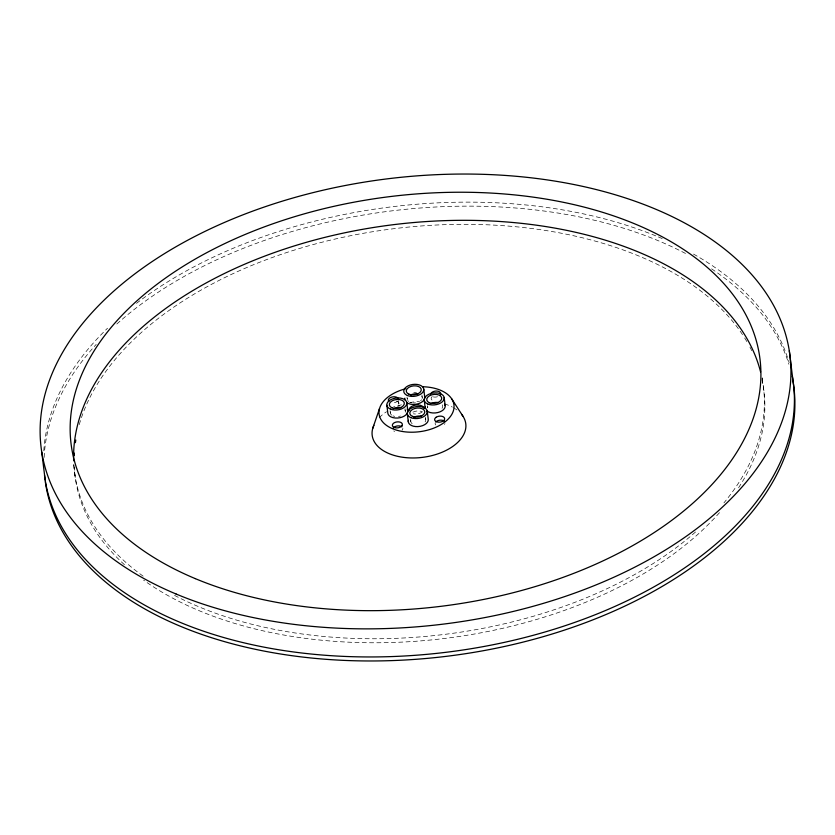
<?xml version="1.0" encoding="UTF-8"?>
<svg xmlns="http://www.w3.org/2000/svg" width="835" height="835" viewBox="0 0 835 835"><rect width="100%" height="100%" fill="white"/><g stroke="black" fill="none" stroke-linecap="round" stroke-linejoin="round"><path stroke-width="0.63" stroke-dasharray="4.17 3.13" d="M432.248 396.51L431.57 397.241A5.031 2.996 -7 0 0 433.041 400.675M402.052 430.15L402.386 429.816A5.031 2.996 -7 0 0 402.846 428.251M397.575 401.103L396.719 401.771A5.031 2.996 -7 0 1 394.412 402.658M396.604 401.071L397.596 401.51A5.031 2.996 -7 0 1 397.22 405.779M762.23 377.858L762.856 382.962M427.447 405.664L427.729 407.95A7.546 4.488 -7 0 1 427.802 406.77M425.464 417.249L425.746 419.546M421.946 395.08L422.228 397.377M410.517 419.274L410.799 421.571M407 397.105L407.282 399.401A7.546 4.488 -7 0 1 407.355 398.222M405.017 408.701L405.299 410.997M398.504 400.57L398.869 403.576M390.07 410.726L390.352 413.022M73.689 464.625L75.098 476.117M43.806 450.796A377.243 224.396 -7 0 1 107.527 328.218M136.502 303.314A377.243 224.396 -7 0 1 657.281 236.503M658.397 236.963A377.243 224.396 -7 0 1 662.197 238.58M693.53 254.08A377.243 224.396 -7 0 1 789.148 362.714M761.969 378.046A347.068 206.443 -7 0 1 723.935 502.868M695.513 531.999A347.068 206.443 -7 0 1 173.294 594.739M143.129 576.15A347.068 206.443 -7 0 1 73.835 464.667M761.948 379.612A347.068 206.443 -7 0 1 737.315 489.654M719.478 512.669A347.068 206.443 -7 0 1 143.63 580.168M124.436 564.7A347.068 206.443 -7 0 1 74.252 467.391M79.262 424.597A347.068 206.443 -7 0 1 388.056 229.448A347.068 206.443 -7 0 1 743.254 335.774M744.684 338.008A347.068 206.443 -7 0 1 747.398 342.538M749.945 347.151A347.068 206.443 -7 0 1 751.73 350.648M44.161 457.403A377.243 224.396 -7 0 1 96.192 344.417M116.816 324.022A377.243 224.396 -7 0 1 688.238 254.915M711.566 268.849A377.243 224.396 -7 0 1 788.908 364.258M379.236 417.688A47.157 28.046 -7 0 1 386.542 411.728M397.648 406.123A47.157 28.046 -7 0 1 401.374 404.798M409.724 402.637A47.157 28.046 -7 0 1 419.483 401.322M444.512 403.879A47.157 28.046 -7 0 1 452.299 407.062M453.363 407.647A47.157 28.046 -7 0 1 457.246 410.204M413.816 392.471A10.062 5.981 -7 0 1 416.425 392.325M397.752 405.998A10.062 5.981 -7 0 1 399.495 405.946M421.581 399.725A7.546 4.488 -7 0 1 420.537 400.81M415.454 402.825A7.546 4.488 -7 0 1 413.502 402.929M411.624 402.731A7.546 4.488 -7 0 1 409.964 402.24M408.628 401.478A7.546 4.488 -7 0 1 407.72 400.518M421.79 396.26A7.546 4.488 -7 0 1 422.155 398.556M400.445 416.028A7.546 4.488 -7 0 1 398.525 416.435M394.694 416.352A7.546 4.488 -7 0 1 393.034 415.861M391.698 415.099A7.546 4.488 -7 0 1 390.425 411.832M404.86 409.881A7.546 4.488 -7 0 1 405.226 412.177M425.307 418.429A7.546 4.488 -7 0 1 425.098 421.894M412.156 423.658A7.546 4.488 -7 0 1 410.872 420.391M442.247 404.818A7.546 4.488 -7 0 1 442.028 408.284M437.498 396.719A5.031 2.996 -7 0 1 432.551 396.667M394.903 406.666A5.031 2.996 -7 0 1 393.598 406.833M394.621 431.445A5.031 2.996 -7 0 1 393.744 430.933M444.951 423.627A5.031 2.996 -7 0 1 444.418 424.389M435.755 424.952A5.031 2.996 -7 0 1 435.338 422.698M422.301 411.895A7.546 4.488 -7 0 1 413.388 413.816M412.908 412.156A7.546 4.488 -7 0 1 422.04 411.645"/><path stroke-width="1.25" d="M372.713 428.48L379.497 408.628M451.704 398.848L462.966 416.258M789.305 350.815L792.759 378.913M444.189 397.564L445.17 405.591M427.259 411.185L428.24 419.212A10.062 5.981 -7 0 1 417.907 426.601A10.062 5.981 -7 0 1 408.398 420.329M423.742 389.016L424.723 397.042A10.062 5.981 -7 0 1 418.241 403.754A10.062 5.981 -7 0 1 406.593 402.512M424.253 400.268L425.234 408.294A10.062 5.981 -7 0 1 425.328 406.718M406.812 402.627L407.793 410.653M407.323 413.878L408.305 421.905M386.876 405.33L387.858 413.356A10.062 5.981 -7 0 0 400.059 417.688A10.062 5.981 -7 0 0 407.209 409.171M41.75 452.079L45.194 480.167M792.342 376.418A377.243 224.396 -7 0 1 452.048 651.53A377.243 224.396 -7 0 1 44.505 475.157M73.647 460.795A347.068 206.443 -7 0 1 390.06 225.106A347.068 206.443 -7 0 1 760.581 371.919M74.179 455.722A347.068 206.443 -7 0 1 74.315 453.113M75.39 442.654A347.068 206.443 -7 0 1 75.787 440.035M792.603 379.184A377.243 224.396 -7 0 1 455.712 655.12A377.243 224.396 -7 0 1 45.32 481.68M461.63 414.421A47.157 28.046 -7 0 1 422.5 457.371A47.157 28.046 -7 0 1 373.882 425.307M422.792 386.751A37.721 22.441 -7 0 1 448.739 418.502A37.721 22.441 -7 0 1 386.887 425.662A37.721 22.441 -7 0 1 405.758 388.724M444.585 404.109A10.062 5.981 -7 0 1 439.888 411.885A10.062 5.981 -7 0 1 427.04 411.07M404.787 399.735A10.062 5.981 -7 0 1 404.881 398.159M410.413 395.059A7.546 4.488 -7 0 1 417.886 394.036M393.483 408.67A7.546 4.488 -7 0 1 400.957 407.657M413.93 417.229A7.546 4.488 -7 0 1 421.404 416.216M430.86 403.608A7.546 4.488 -7 0 1 438.333 402.595M440.254 394.913A5.031 2.996 -7 0 0 438.25 391.291A5.031 2.996 -7 0 0 431.758 392.502L431.079 393.222A5.031 2.996 -7 0 0 430.714 394.005M388.912 401.51A5.031 2.996 -7 0 1 389.183 398.483L390.039 397.825A5.031 2.996 -7 0 1 396.114 397.063L397.105 397.491A5.031 2.996 -7 0 1 398.274 398.786M393.327 427.969A5.031 2.996 -7 0 1 394.026 427.259L394.997 426.654A5.031 2.996 -7 0 1 401.959 426.852M435.86 421.946A5.031 2.996 -7 0 1 442.738 420.391L443.761 420.798A5.031 2.996 -7 0 1 444.533 421.372M409.035 410.486A7.546 4.488 -7 0 1 415.809 405.038A7.546 4.488 -7 0 1 423.992 408.461M401.885 425.798L401.186 426.518A5.031 2.996 -7 0 1 394.13 427.426A5.031 2.996 -7 0 1 393.536 423.241L394.506 422.635A5.031 2.996 -7 0 1 400.591 422.333A5.031 2.996 -7 0 1 401.885 425.798M436.183 417.249L435.369 417.928A5.031 2.996 -7 0 0 435.265 420.944L436.037 421.518A5.031 2.996 -7 0 0 443.114 421.049L443.928 420.37A5.031 2.996 -7 0 0 443.26 416.79L442.247 416.373A5.031 2.996 -7 0 0 436.183 417.249M176.101 594.019A377.243 224.396 -7 0 0 785.672 409.922A377.243 224.396 -7 0 0 284.808 200.4A377.243 224.396 -7 0 0 176.101 594.019M195.254 578.613A347.068 206.443 -7 0 0 756.061 409.244A347.068 206.443 -7 0 0 295.266 216.484A347.068 206.443 -7 0 0 195.254 578.613M427.833 404.046A10.062 5.981 -7 0 0 444.084 399.14A10.062 5.981 -7 0 0 430.735 393.556A10.062 5.981 -7 0 0 427.833 404.046M429.43 402.762A7.546 4.488 -7 0 0 441.621 399.088A7.546 4.488 -7 0 0 431.601 394.892A7.546 4.488 -7 0 0 429.43 402.762M410.904 417.667A10.062 5.981 -7 0 0 427.155 412.761A10.062 5.981 -7 0 0 413.805 407.167A10.062 5.981 -7 0 0 410.904 417.667M412.5 416.383A7.546 4.488 -7 0 0 424.691 412.699A7.546 4.488 -7 0 0 414.671 408.513A7.546 4.488 -7 0 0 412.5 416.383M390.456 409.119A10.062 5.981 -7 0 0 406.708 404.203A10.062 5.981 -7 0 0 393.358 398.619A10.062 5.981 -7 0 0 390.456 409.119M392.053 407.835A7.546 4.488 -7 0 0 404.244 404.15A7.546 4.488 -7 0 0 394.224 399.955A7.546 4.488 -7 0 0 392.053 407.835M407.386 395.498A10.062 5.981 -7 0 0 423.637 390.592A10.062 5.981 -7 0 0 410.288 384.998A10.062 5.981 -7 0 0 407.386 395.498M408.983 394.214A7.546 4.488 -7 0 0 421.174 390.529A7.546 4.488 -7 0 0 411.154 386.344A7.546 4.488 -7 0 0 408.983 394.214"/></g></svg>
